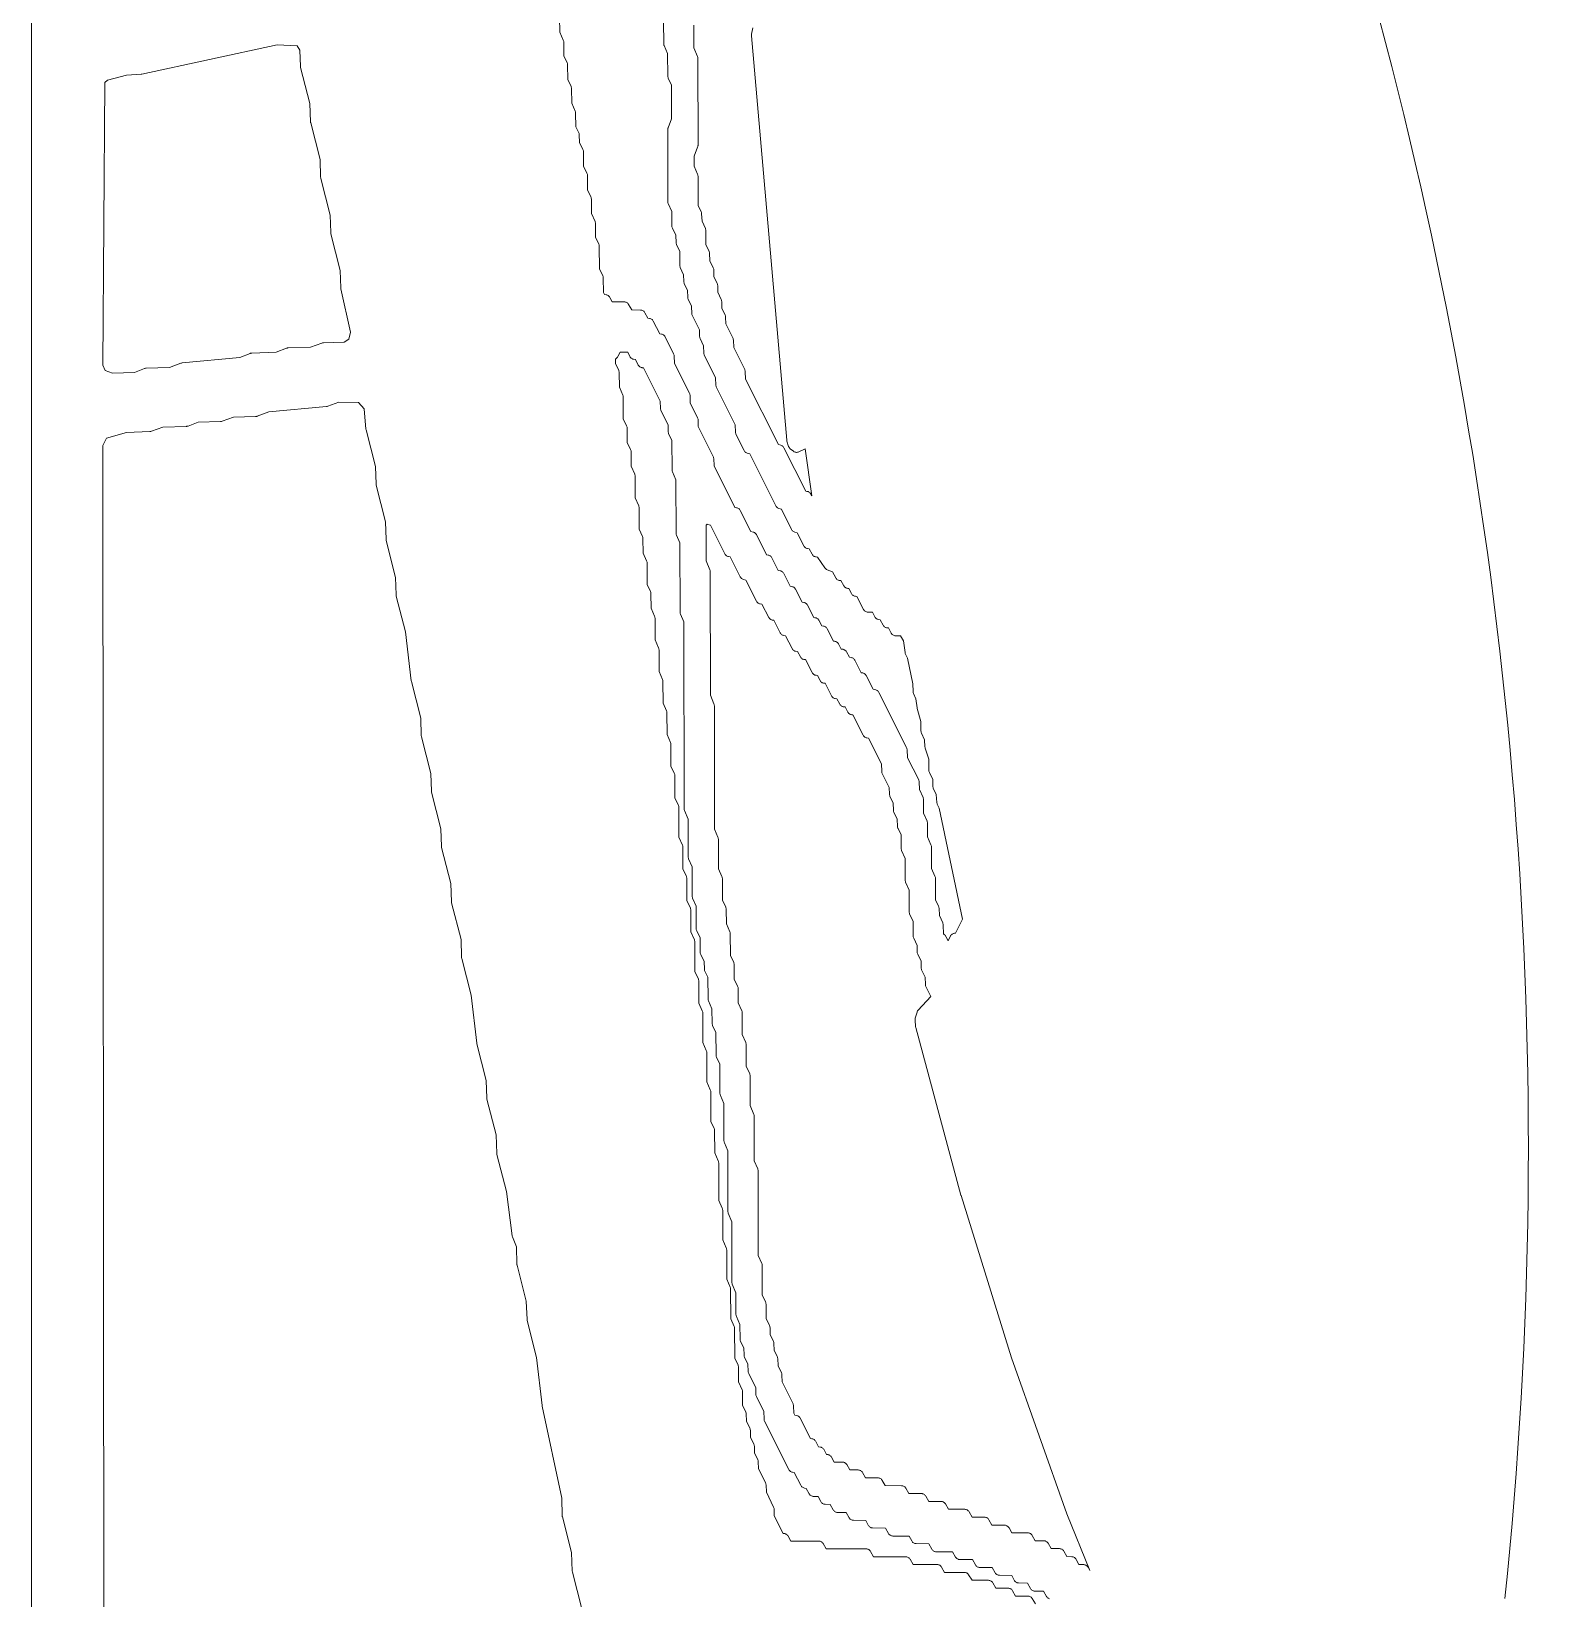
# Model space of a CAD drawing. Header units: inches. Extents: x 36 to 190, y -75 to 56.
# Drawn here: x 146.25 to 153.83, y 30.96 to 38.74 of the extents above; entities that cross this region are included whole.
import ezdxf

# ---------------------------------------------------------------- set-up
doc = ezdxf.new("R2010")
doc.units = ezdxf.units.IN
doc.layers.add('01_ORIGINAL_CAD', color=7, linetype='Continuous', lineweight=20)
doc.layers.add('03_ADDED_AREAS_SAME_COMPOSITION', color=7, linetype='Continuous', lineweight=15)

# ---------------------------------------------------------------- blocks, each defined once
blk = doc.blocks.new('03_STARFISH')
at = {"layer": '01_ORIGINAL_CAD'}
blk.add_line((36.2477, 17.9065), (36.2477, 55.9005), dxfattribs=at)
blk.add_lwpolyline([(44.2832, 37.0838, 0.090917), (40.9305, 45.9685, -0.652582), (40.9305, 49.0108, -0.158741), (45.0035, 48.4251, -0.098355), (47.824, 46.2028), (47.7547, 46.078)], format="xyb", dxfattribs=at)
blk.add_arc((22.064, 33.1953), 21.6191, 354.05829, 36.03187, dxfattribs=at)
at = {"layer": '03_ADDED_AREAS_SAME_COMPOSITION'}
for points in [[(39.3883, 38.7903), (39.3886, 38.6826), (39.3889, 38.6792), (39.3896, 38.6758), (39.3908, 38.6726), (39.4081, 38.6334), (39.409, 38.5216), (39.4093, 38.518), (39.4101, 38.5145), (39.4114, 38.5111), (39.4278, 38.4763), (39.428, 38.3087), (39.4103, 38.2649), (39.4092, 38.2619), (39.4086, 38.2587), (39.4084, 38.2555), (39.409, 37.8983), (39.4092, 37.8948), (39.4099, 37.8915), (39.4111, 37.8882), (39.4285, 37.8489), (39.4293, 37.7763), (39.4296, 37.7727), (39.4304, 37.7693), (39.4317, 37.7659), (39.4484, 37.7306), (39.45, 37.6933), (39.4504, 37.6899), (39.4513, 37.6866), (39.4526, 37.6834), (39.4679, 37.6524), (39.4687, 37.5803), (39.469, 37.5767), (39.4698, 37.5732), (39.4711, 37.5699), (39.4876, 37.5348), (39.4884, 37.5016), (39.4887, 37.4981), (39.4895, 37.4947), (39.4908, 37.4915), (39.5073, 37.4564), (39.5081, 37.4232), (39.5084, 37.4197), (39.5092, 37.4163), (39.5104, 37.4131), (39.5271, 37.3777), (39.5288, 37.3404), (39.5291, 37.337), (39.53, 37.3336), (39.5313, 37.3304), (39.5663, 37.2601), (39.567, 37.2271), (39.5673, 37.2237), (39.5681, 37.2203), (39.5694, 37.217), (39.5861, 37.1817), (39.5877, 37.1444), (39.5881, 37.141), (39.589, 37.1376), (39.5903, 37.1344), (39.6452, 37.0243), (39.6481, 36.9837), (39.6485, 36.9804), (39.6494, 36.9772), (39.6507, 36.9742), (39.7432, 36.7894), (39.7449, 36.7524), (39.7453, 36.749), (39.7461, 36.7456), (39.7475, 36.7424), (39.7881, 36.6607), (39.7899, 36.6577), (39.792, 36.655), (39.7945, 36.6526), (39.7973, 36.6506), (39.8004, 36.649), (39.8037, 36.6478), (39.8159, 36.6443), (39.9452, 36.3863), (39.9469, 36.3834), (39.9491, 36.3807), (39.9516, 36.3783), (39.9544, 36.3763), (39.9575, 36.3747), (39.9607, 36.3735), (39.973, 36.37), (40.0237, 36.2688), (40.0254, 36.2658), (40.0276, 36.2631), (40.0301, 36.2607), (40.0329, 36.2587), (40.036, 36.2571), (40.0392, 36.2559), (40.0515, 36.2525), (40.0843, 36.1876), (40.0859, 36.1848), (40.088, 36.1822), (40.0904, 36.1798), (40.093, 36.1779), (40.0959, 36.1763), (40.099, 36.175), (40.1023, 36.1743), (40.1114, 36.1727), (40.1257, 36.1459), (40.1273, 36.1433), (40.1292, 36.1408), (40.1315, 36.1387), (40.1339, 36.1368), (40.1366, 36.1353), (40.1395, 36.1341), (40.1425, 36.1332), (40.1456, 36.1328), (40.153, 36.1321), (40.1896, 36.0782), (40.1919, 36.0753), (40.1945, 36.0729), (40.1975, 36.0708), (40.2007, 36.0691), (40.2276, 36.058), (40.2434, 36.0284), (40.245, 36.0258), (40.2469, 36.0234), (40.2492, 36.0212), (40.2516, 36.0193), (40.2543, 36.0178), (40.2572, 36.0166), (40.2602, 36.0157), (40.2633, 36.0153), (40.269, 36.0148), (40.2826, 35.9893), (40.2842, 35.9866), (40.2862, 35.9842), (40.2884, 35.982), (40.2909, 35.9802), (40.2936, 35.9786), (40.2964, 35.9774), (40.2994, 35.9766), (40.3025, 35.9761), (40.3082, 35.9756), (40.3218, 35.9501), (40.3234, 35.9475), (40.3254, 35.945), (40.3276, 35.9429), (40.3301, 35.941), (40.3328, 35.9394), (40.3357, 35.9382), (40.3387, 35.9374), (40.3417, 35.937), (40.3472, 35.9365), (40.3805, 35.872), (40.3822, 35.8692), (40.3843, 35.8666), (40.3866, 35.8644), (40.3893, 35.8624), (40.3922, 35.8608), (40.3952, 35.8597), (40.3984, 35.8589), (40.4017, 35.8585), (40.4259, 35.8575), (40.4374, 35.8351), (40.4391, 35.8322), (40.4411, 35.8296), (40.4435, 35.8273), (40.4461, 35.8254), (40.449, 35.8238), (40.4521, 35.8226), (40.4553, 35.8218), (40.4645, 35.8202), (40.4787, 35.7934), (40.4804, 35.7908), (40.4823, 35.7884), (40.4845, 35.7862), (40.487, 35.7843), (40.4897, 35.7828), (40.4926, 35.7816), (40.4956, 35.7808), (40.4987, 35.7803), (40.5044, 35.7798), (40.518, 35.7543), (40.5197, 35.7515), (40.5217, 35.749), (40.5241, 35.7468), (40.5267, 35.7449), (40.5296, 35.7433), (40.5326, 35.7422), (40.5358, 35.7414), (40.539, 35.7411), (40.5649, 35.74), (40.5802, 35.7164), (40.5877, 35.6572), (40.5885, 35.6536), (40.5898, 35.6501), (40.599, 35.6295), (40.6261, 35.5015), (40.6269, 35.4638), (40.6272, 35.4604), (40.628, 35.457), (40.6292, 35.4538), (40.6416, 35.4271), (40.6468, 35.383), (40.6475, 35.3792), (40.6655, 35.3146), (40.6663, 35.2678), (40.6666, 35.2643), (40.6674, 35.2609), (40.6687, 35.2576), (40.6842, 35.2245), (40.686, 35.1886), (40.6864, 35.1853), (40.6872, 35.1821), (40.7049, 35.1281), (40.7057, 35.0719), (40.706, 35.0683), (40.7068, 35.0649), (40.7081, 35.0616), (40.7246, 35.0265), (40.7254, 34.9932), (40.7257, 34.9898), (40.7265, 34.9865), (40.7277, 34.9832), (40.7418, 34.9531), (40.7451, 34.9133), (40.7455, 34.9105), (40.7462, 34.9078), (40.7473, 34.9051), (40.7568, 34.884), (40.8733, 34.3332), (40.8386, 34.2635), (40.8332, 34.263), (40.8302, 34.2625), (40.8272, 34.2617), (40.8243, 34.2605), (40.8216, 34.2589), (40.8192, 34.257), (40.8169, 34.2549), (40.815, 34.2524), (40.8134, 34.2498), (40.8007, 34.2259), (40.7898, 34.2473), (40.7883, 34.2499), (40.7864, 34.2523), (40.7843, 34.2545), (40.7819, 34.2564), (40.7793, 34.258), (40.7776, 34.2588), (40.7769, 34.3049), (40.7766, 34.3084), (40.7758, 34.3119), (40.7745, 34.3152), (40.7579, 34.3505), (40.7562, 34.3878), (40.7558, 34.3912), (40.755, 34.3946), (40.7537, 34.3978), (40.7384, 34.4287), (40.7381, 34.5358), (40.7379, 34.5392), (40.7372, 34.5426), (40.736, 34.5458), (40.7187, 34.585), (40.7184, 34.6926), (40.7181, 34.6961), (40.7174, 34.6994), (40.7162, 34.7027), (40.6989, 34.7418), (40.6987, 34.8103), (40.6984, 34.8137), (40.6977, 34.8171), (40.6965, 34.8203), (40.6792, 34.8595), (40.679, 34.9279), (40.6787, 34.9314), (40.678, 34.9347), (40.6768, 34.9379), (40.6593, 34.9776), (40.6576, 35.0152), (40.6572, 35.0187), (40.6564, 35.022), (40.655, 35.0252), (40.6002, 35.1353), (40.5973, 35.176), (40.5968, 35.1792), (40.596, 35.1824), (40.5947, 35.1854), (40.4573, 35.4597), (40.4555, 35.4627), (40.4533, 35.4654), (40.4508, 35.4678), (40.448, 35.4698), (40.445, 35.4714), (40.4417, 35.4726), (40.4293, 35.4761), (40.3946, 35.5432), (40.393, 35.5459), (40.3911, 35.5484), (40.3888, 35.5506), (40.3863, 35.5525), (40.3836, 35.5541), (40.3807, 35.5553), (40.3777, 35.5561), (40.3746, 35.5566), (40.3692, 35.5571), (40.3378, 35.6193), (40.3361, 35.6221), (40.3341, 35.6247), (40.3317, 35.6271), (40.329, 35.629), (40.3261, 35.6306), (40.323, 35.6318), (40.3198, 35.6326), (40.3107, 35.6342), (40.2964, 35.661), (40.2948, 35.6636), (40.2928, 35.6661), (40.2906, 35.6682), (40.2881, 35.6701), (40.2854, 35.6716), (40.2826, 35.6728), (40.2796, 35.6737), (40.2765, 35.6741), (40.2708, 35.6746), (40.2572, 35.7001), (40.2555, 35.7028), (40.2536, 35.7052), (40.2514, 35.7074), (40.2489, 35.7092), (40.2462, 35.7108), (40.2433, 35.712), (40.2403, 35.7128), (40.2373, 35.7133), (40.2319, 35.7138), (40.2005, 35.776), (40.1988, 35.7788), (40.1967, 35.7814), (40.1944, 35.7837), (40.1917, 35.7857), (40.1888, 35.7873), (40.1857, 35.7885), (40.1825, 35.7893), (40.1733, 35.7909), (40.1591, 35.8177), (40.1574, 35.8203), (40.1555, 35.8227), (40.1533, 35.8249), (40.1508, 35.8268), (40.1481, 35.8283), (40.1452, 35.8295), (40.1422, 35.8304), (40.1392, 35.8308), (40.1338, 35.8313), (40.1024, 35.8935), (40.1007, 35.8963), (40.0986, 35.8989), (40.0963, 35.9013), (40.0936, 35.9032), (40.0907, 35.9048), (40.0876, 35.906), (40.0844, 35.9068), (40.0756, 35.9084), (40.0435, 35.9718), (40.0418, 35.9747), (40.0398, 35.9773), (40.0374, 35.9796), (40.0347, 35.9816), (40.0318, 35.9832), (40.0287, 35.9844), (40.0255, 35.9852), (40.0167, 35.9867), (39.9847, 36.0502), (39.983, 36.053), (39.9809, 36.0557), (39.9785, 36.058), (39.9759, 36.0599), (39.973, 36.0616), (39.9699, 36.0628), (39.9667, 36.0635), (39.9578, 36.0651), (39.9258, 36.1285), (39.9241, 36.1314), (39.9221, 36.134), (39.9197, 36.1363), (39.917, 36.1383), (39.9141, 36.1399), (39.911, 36.1411), (39.9078, 36.1419), (39.899, 36.1434), (39.849, 36.2433), (39.8473, 36.2462), (39.8451, 36.249), (39.8426, 36.2513), (39.8398, 36.2534), (39.8367, 36.255), (39.8335, 36.2561), (39.8212, 36.2596), (39.7688, 36.3636), (39.7671, 36.3665), (39.7651, 36.3691), (39.7627, 36.3714), (39.76, 36.3734), (39.7571, 36.375), (39.754, 36.3762), (39.7508, 36.377), (39.742, 36.3785), (39.6387, 36.5848), (39.6371, 36.6218), (39.6367, 36.6252), (39.6358, 36.6286), (39.6345, 36.6318), (39.5603, 36.7805), (39.5595, 36.8134), (39.5592, 36.817), (39.5583, 36.8205), (39.557, 36.8238), (39.5208, 36.8982), (39.5192, 36.9354), (39.5188, 36.9388), (39.5179, 36.9422), (39.5166, 36.9454), (39.4422, 37.0943), (39.4406, 37.1314), (39.4402, 37.1348), (39.4393, 37.1382), (39.438, 37.1414), (39.3957, 37.2259), (39.394, 37.2288), (39.3919, 37.2314), (39.3895, 37.2337), (39.3869, 37.2357), (39.384, 37.2373), (39.3809, 37.2385), (39.3776, 37.2393), (39.3688, 37.2409), (39.3368, 37.3043), (39.3351, 37.3072), (39.333, 37.3098), (39.3306, 37.3121), (39.328, 37.3141), (39.3251, 37.3157), (39.322, 37.3169), (39.3188, 37.3177), (39.3096, 37.3193), (39.2954, 37.346), (39.2936, 37.3488), (39.2915, 37.3514), (39.2891, 37.3536), (39.2865, 37.3555), (39.2835, 37.3571), (39.2805, 37.3582), (39.2773, 37.3589), (39.274, 37.3592), (39.2296, 37.3605), (39.2145, 37.387), (39.2127, 37.3897), (39.2106, 37.3922), (39.2081, 37.3944), (39.2054, 37.3962), (39.2025, 37.3977), (39.1994, 37.3987), (39.1962, 37.3994), (39.1929, 37.3996), (39.1322, 37.3999), (39.1211, 37.4217), (39.1194, 37.4246), (39.1173, 37.4272), (39.1149, 37.4295), (39.1123, 37.4314), (39.1094, 37.433), (39.1063, 37.4342), (39.1031, 37.435), (39.0943, 37.4365), (39.0894, 37.4465), (39.0885, 37.5185), (39.0882, 37.522), (39.0874, 37.5255), (39.0861, 37.5288), (39.0697, 37.5637), (39.0688, 37.6752), (39.0685, 37.6788), (39.0677, 37.6823), (39.0664, 37.6857), (39.05, 37.7205), (39.0497, 37.7887), (39.0494, 37.7921), (39.0487, 37.7955), (39.0476, 37.7987), (39.0302, 37.8379), (39.0294, 37.9106), (39.0291, 37.9141), (39.0283, 37.9176), (39.027, 37.921), (39.0105, 37.9559), (39.0096, 38.0282), (39.0094, 38.0318), (39.0086, 38.0353), (39.0073, 38.0386), (38.9908, 38.0735), (38.9899, 38.1459), (38.9896, 38.1494), (38.9888, 38.1529), (38.9876, 38.1562), (38.9709, 38.1916), (38.9692, 38.2289), (38.9688, 38.2323), (38.968, 38.2356), (38.9667, 38.2388), (38.9514, 38.2697), (38.9512, 38.3376), (38.9509, 38.3411), (38.9502, 38.3444), (38.949, 38.3476), (38.9317, 38.3869), (38.9308, 38.4595), (38.9306, 38.4631), (38.9297, 38.4666), (38.9285, 38.4699), (38.912, 38.5049), (38.9111, 38.5772), (38.9108, 38.5807), (38.91, 38.5842), (38.9088, 38.5875), (38.8923, 38.6224), (38.8921, 38.6905), (38.8918, 38.694), (38.8911, 38.6973), (38.8899, 38.7005), (38.8726, 38.7398), (38.8717, 38.8124)], [(39.8312, 38.7606), (39.8252, 38.7289), (39.8248, 38.7255), (39.8248, 38.722), (39.9997, 36.7123), (40.0001, 36.7096), (40.0007, 36.7069), (40.0087, 36.6819), (40.0097, 36.6791), (40.0111, 36.6765), (40.0129, 36.674), (40.0149, 36.6718), (40.0171, 36.6698), (40.0332, 36.6572), (40.0357, 36.6555), (40.0385, 36.654), (40.0414, 36.653), (40.0444, 36.6522), (40.0475, 36.6519), (40.0506, 36.652), (40.0536, 36.6524), (40.0566, 36.6532), (40.0595, 36.6544), (40.0909, 36.6697), (40.1239, 36.4362), (40.1194, 36.4449), (40.1178, 36.4476), (40.1159, 36.45), (40.1136, 36.4522), (40.1111, 36.4542), (40.1084, 36.4557), (40.1055, 36.457), (40.1025, 36.4578), (40.0994, 36.4583), (40.0941, 36.4588), (39.9858, 36.6749), (39.984, 36.6779), (39.9819, 36.6806), (39.9794, 36.683), (39.9765, 36.685), (39.9735, 36.6866), (39.9702, 36.6878), (39.958, 36.6912), (39.7951, 37.0165), (39.7934, 37.0534), (39.793, 37.0569), (39.7921, 37.0603), (39.7908, 37.0635), (39.7361, 37.1732), (39.7345, 37.2102), (39.7341, 37.2137), (39.7332, 37.217), (39.7319, 37.2203), (39.6969, 37.2906), (39.6962, 37.3235), (39.6959, 37.327), (39.6951, 37.3304), (39.6938, 37.3336), (39.6773, 37.3687), (39.6765, 37.4019), (39.6762, 37.4054), (39.6754, 37.4088), (39.6741, 37.412), (39.6576, 37.4471), (39.6569, 37.4804), (39.6565, 37.4838), (39.6557, 37.4872), (39.6545, 37.4905), (39.6379, 37.5255), (39.6372, 37.5588), (39.6369, 37.5622), (39.6361, 37.5656), (39.6348, 37.5689), (39.6181, 37.6042), (39.6165, 37.6415), (39.6161, 37.6449), (39.6152, 37.6482), (39.6139, 37.6514), (39.5986, 37.6825), (39.5978, 37.7545), (39.5975, 37.7581), (39.5967, 37.7616), (39.5954, 37.7649), (39.5788, 37.8002), (39.5771, 37.8375), (39.5767, 37.841), (39.5759, 37.8443), (39.5746, 37.8475), (39.5593, 37.8784), (39.559, 38.0247), (39.5587, 38.0282), (39.558, 38.0315), (39.5568, 38.0348), (39.5395, 38.0739), (39.5395, 38.1242), (39.5572, 38.1679), (39.5582, 38.171), (39.5588, 38.1741), (39.559, 38.1773), (39.5586, 38.6088), (39.5584, 38.612), (39.5578, 38.6151), (39.5568, 38.6182), (39.5389, 38.6619), (39.538, 38.7741)], [(41.2345, 30.9314), (41.2195, 30.9577), (41.2177, 30.9604), (41.2156, 30.9629), (41.2131, 30.965), (41.2104, 30.9669), (41.2075, 30.9683), (41.2044, 30.9694), (41.2012, 30.9701), (41.1979, 30.9703), (41.1364, 30.9705), (41.1215, 30.9967), (41.1197, 30.9995), (41.1176, 31.002), (41.1151, 31.0041), (41.1124, 31.006), (41.1095, 31.0074), (41.1064, 31.0085), (41.1032, 31.0091), (41.0999, 31.0094), (41.0384, 31.0096), (41.0235, 31.0358), (41.0217, 31.0386), (41.0195, 31.041), (41.0171, 31.0432), (41.0144, 31.045), (41.0114, 31.0465), (41.0083, 31.0476), (41.0051, 31.0482), (41.0018, 31.0484), (40.9202, 31.0487), (40.9032, 31.0761), (40.9014, 31.0787), (40.8992, 31.081), (40.8968, 31.083), (40.8941, 31.0848), (40.8913, 31.0861), (40.8882, 31.0871), (40.8851, 31.0877), (40.8819, 31.0879), (40.7835, 31.0878), (40.7687, 31.1139), (40.7669, 31.1166), (40.7647, 31.1191), (40.7622, 31.1213), (40.7595, 31.1231), (40.7566, 31.1246), (40.7535, 31.1256), (40.7503, 31.1263), (40.747, 31.1265), (40.6268, 31.1267), (40.6119, 31.1529), (40.61, 31.1556), (40.6079, 31.1581), (40.6054, 31.1603), (40.6027, 31.1621), (40.5998, 31.1636), (40.5967, 31.1646), (40.5934, 31.1653), (40.5902, 31.1655), (40.4307, 31.1657), (40.4159, 31.1918), (40.414, 31.1945), (40.4119, 31.197), (40.4094, 31.1992), (40.4067, 31.201), (40.4038, 31.2025), (40.4006, 31.2036), (40.3974, 31.2042), (40.3941, 31.2044), (40.1955, 31.2045), (40.1807, 31.2307), (40.1788, 31.2334), (40.1767, 31.2359), (40.1742, 31.2381), (40.1715, 31.2399), (40.1686, 31.2414), (40.1655, 31.2424), (40.1622, 31.2431), (40.159, 31.2433), (40.0196, 31.2435), (40.0067, 31.2678), (40.005, 31.2704), (40.0031, 31.2728), (40.0009, 31.275), (39.9984, 31.2769), (39.9957, 31.2784), (39.9928, 31.2796), (39.9898, 31.2804), (39.9868, 31.2809), (39.9815, 31.2814), (39.9378, 31.3685), (39.9371, 31.4015), (39.9367, 31.405), (39.9359, 31.4085), (39.9345, 31.4118), (39.8984, 31.4862), (39.8967, 31.5234), (39.8963, 31.5268), (39.8955, 31.5302), (39.8941, 31.5334), (39.8592, 31.6037), (39.8584, 31.6367), (39.8581, 31.6401), (39.8573, 31.6435), (39.8561, 31.6468), (39.8395, 31.6818), (39.8388, 31.7151), (39.8384, 31.7186), (39.8376, 31.7219), (39.8364, 31.7252), (39.8198, 31.7603), (39.8191, 31.7935), (39.8188, 31.797), (39.818, 31.8004), (39.8167, 31.8036), (39.8001, 31.8389), (39.7984, 31.8762), (39.798, 31.8796), (39.7972, 31.883), (39.7958, 31.8862), (39.7806, 31.9171), (39.7803, 31.985), (39.7801, 31.9884), (39.7794, 31.9918), (39.7782, 31.995), (39.7609, 32.0343), (39.76, 32.1069), (39.7597, 32.1105), (39.7589, 32.114), (39.7576, 32.1173), (39.7412, 32.1521), (39.7409, 32.2987), (39.7406, 32.3021), (39.7399, 32.3055), (39.7387, 32.3087), (39.7214, 32.3479), (39.7211, 32.4948), (39.7208, 32.4982), (39.7201, 32.5016), (39.7189, 32.5048), (39.7016, 32.544), (39.7013, 32.6908), (39.701, 32.6943), (39.7003, 32.6976), (39.6991, 32.7009), (39.6818, 32.74), (39.6815, 32.8869), (39.6813, 32.8903), (39.6805, 32.8937), (39.6794, 32.897), (39.6621, 32.9361), (39.6617, 33.1222), (39.6614, 33.1256), (39.6607, 33.129), (39.6595, 33.1323), (39.6422, 33.1715), (39.6413, 33.2833), (39.641, 33.2869), (39.6402, 33.2904), (39.6389, 33.2937), (39.6225, 33.3286), (39.6221, 33.4751), (39.6219, 33.4786), (39.6212, 33.4819), (39.62, 33.4852), (39.6027, 33.5243), (39.6024, 33.6712), (39.6021, 33.6747), (39.6014, 33.678), (39.6002, 33.6813), (39.5829, 33.7204), (39.5826, 33.8673), (39.5823, 33.8707), (39.5816, 33.8741), (39.5804, 33.8773), (39.5631, 33.9165), (39.5628, 34.0242), (39.5626, 34.0276), (39.5619, 34.031), (39.5607, 34.0342), (39.5434, 34.0734), (39.543, 34.2202), (39.5428, 34.2237), (39.5421, 34.227), (39.5409, 34.2303), (39.5236, 34.2694), (39.5233, 34.3771), (39.523, 34.3805), (39.5223, 34.3839), (39.5212, 34.3871), (39.5038, 34.4264), (39.5029, 34.5382), (39.5026, 34.5418), (39.5018, 34.5453), (39.5005, 34.5486), (39.4841, 34.5835), (39.4838, 34.6908), (39.4836, 34.6942), (39.4828, 34.6976), (39.4817, 34.7008), (39.4644, 34.74), (39.464, 34.8869), (39.4638, 34.8903), (39.4631, 34.8937), (39.4619, 34.8969), (39.4445, 34.9361), (39.4436, 35.048), (39.4434, 35.0515), (39.4425, 35.0551), (39.4413, 35.0584), (39.4248, 35.0933), (39.4245, 35.2006), (39.4243, 35.204), (39.4236, 35.2074), (39.4224, 35.2106), (39.4051, 35.2498), (39.4048, 35.3575), (39.4045, 35.3609), (39.4038, 35.3643), (39.4026, 35.3675), (39.3853, 35.4066), (39.385, 35.5143), (39.3848, 35.5177), (39.3841, 35.5211), (39.3829, 35.5243), (39.3656, 35.5635), (39.3653, 35.6712), (39.365, 35.6746), (39.3643, 35.678), (39.3631, 35.6812), (39.3458, 35.7204), (39.3455, 35.828), (39.3453, 35.8315), (39.3446, 35.8348), (39.3434, 35.8381), (39.326, 35.8773), (39.3252, 35.95), (39.3249, 35.9535), (39.3241, 35.957), (39.3228, 35.9603), (39.3064, 35.9952), (39.3061, 36.1025), (39.3058, 36.1059), (39.3051, 36.1093), (39.3039, 36.1126), (39.2866, 36.1518), (39.2857, 36.2244), (39.2854, 36.228), (39.2846, 36.2315), (39.2833, 36.2348), (39.2669, 36.2697), (39.2666, 36.377), (39.2664, 36.3804), (39.2657, 36.3838), (39.2645, 36.387), (39.2472, 36.4262), (39.2469, 36.5339), (39.2466, 36.5373), (39.2459, 36.5407), (39.2447, 36.5439), (39.2274, 36.5832), (39.2265, 36.6558), (39.2262, 36.6594), (39.2254, 36.6628), (39.2241, 36.6662), (39.2077, 36.7011), (39.2068, 36.7734), (39.2065, 36.777), (39.2057, 36.7805), (39.2044, 36.7838), (39.188, 36.8186), (39.1877, 36.926), (39.1875, 36.9294), (39.1867, 36.9328), (39.1856, 36.936), (39.1682, 36.9753), (39.1674, 37.0479), (39.1671, 37.0515), (39.1663, 37.055), (39.165, 37.0583), (39.1486, 37.0931), (39.1485, 37.116), (39.151, 37.1173), (39.1539, 37.1193), (39.1565, 37.1217), (39.1587, 37.1244), (39.1605, 37.1275), (39.1716, 37.1493), (39.21, 37.1493), (39.2211, 37.1276), (39.2228, 37.1247), (39.2249, 37.1221), (39.2273, 37.1198), (39.2299, 37.1179), (39.2328, 37.1163), (39.2359, 37.1151), (39.2391, 37.1143), (39.2483, 37.1127), (39.2625, 37.0859), (39.2641, 37.0833), (39.2661, 37.0809), (39.2683, 37.0787), (39.2708, 37.0768), (39.2735, 37.0753), (39.2764, 37.0741), (39.2793, 37.0733), (39.2824, 37.0728), (39.2877, 37.0723), (39.3708, 36.9065), (39.3724, 36.8695), (39.3728, 36.8661), (39.3737, 36.8627), (39.375, 36.8595), (39.41, 36.7892), (39.4107, 36.7563), (39.411, 36.7528), (39.4118, 36.7494), (39.4131, 36.7462), (39.4295, 36.7113), (39.4299, 36.5648), (39.4301, 36.5613), (39.4308, 36.558), (39.432, 36.5547), (39.4493, 36.5156), (39.4498, 36.251), (39.45, 36.2476), (39.4507, 36.2442), (39.4519, 36.241), (39.4692, 36.2018), (39.4697, 35.8589), (39.47, 35.8554), (39.4707, 35.852), (39.4719, 35.8488), (39.4892, 35.8097), (39.4901, 34.8826), (39.4903, 34.8794), (39.4909, 34.8762), (39.4919, 34.8732), (39.5097, 34.8295), (39.5101, 34.643), (39.5103, 34.6396), (39.5111, 34.6362), (39.5122, 34.633), (39.5295, 34.5938), (39.5299, 34.447), (39.5301, 34.4435), (39.5308, 34.4401), (39.532, 34.4369), (39.5494, 34.3977), (39.5503, 34.2859), (39.5505, 34.2823), (39.5513, 34.2788), (39.5526, 34.2754), (39.5691, 34.2405), (39.57, 34.1682), (39.5703, 34.1646), (39.5711, 34.1611), (39.5724, 34.1578), (39.589, 34.1225), (39.5907, 34.0852), (39.5911, 34.0817), (39.5919, 34.0784), (39.5932, 34.0752), (39.6085, 34.0443), (39.6088, 33.9372), (39.609, 33.9338), (39.6097, 33.9304), (39.6109, 33.9271), (39.6282, 33.8879), (39.6291, 33.8152), (39.6294, 33.8117), (39.6302, 33.8082), (39.6315, 33.8049), (39.6479, 33.77), (39.6488, 33.6585), (39.6491, 33.6549), (39.6499, 33.6514), (39.6512, 33.648), (39.6677, 33.6132), (39.668, 33.4666), (39.6682, 33.4632), (39.669, 33.4598), (39.6701, 33.4566), (39.6874, 33.4174), (39.6878, 33.2313), (39.6881, 33.2279), (39.6888, 33.2245), (39.69, 33.2213), (39.7073, 33.1821), (39.7075, 32.8826), (39.7078, 32.8794), (39.7084, 32.8763), (39.7094, 32.8732), (39.7272, 32.8296), (39.7275, 32.5297), (39.7277, 32.5265), (39.7283, 32.5233), (39.7293, 32.5203), (39.7471, 32.4766), (39.7474, 32.3685), (39.7477, 32.3651), (39.7484, 32.3617), (39.7496, 32.3585), (39.7669, 32.3192), (39.7678, 32.2466), (39.7681, 32.243), (39.7689, 32.2396), (39.7702, 32.2362), (39.7867, 32.2012), (39.7875, 32.1679), (39.7878, 32.1644), (39.7886, 32.1611), (39.7898, 32.1578), (39.8065, 32.1225), (39.8082, 32.0852), (39.8086, 32.0817), (39.8094, 32.0784), (39.8107, 32.0752), (39.8457, 32.0049), (39.8464, 31.9719), (39.8468, 31.9683), (39.8476, 31.9649), (39.8489, 31.9615), (39.8851, 31.8871), (39.8868, 31.85), (39.8872, 31.8465), (39.888, 31.8431), (39.8894, 31.8399), (40.0102, 31.5987), (40.0119, 31.5958), (40.014, 31.5932), (40.0164, 31.5909), (40.019, 31.5889), (40.0219, 31.5873), (40.025, 31.586), (40.0283, 31.5853), (40.0371, 31.5837), (40.0691, 31.5203), (40.0708, 31.5174), (40.0729, 31.5148), (40.0753, 31.5125), (40.0779, 31.5105), (40.0808, 31.5089), (40.0839, 31.5077), (40.0871, 31.5069), (40.0963, 31.5053), (40.1106, 31.4786), (40.1123, 31.4758), (40.1143, 31.4733), (40.1167, 31.4711), (40.1193, 31.4691), (40.1222, 31.4676), (40.1252, 31.4664), (40.1283, 31.4657), (40.1316, 31.4653), (40.1561, 31.4643), (40.1694, 31.4394), (40.1711, 31.4367), (40.1731, 31.4341), (40.1755, 31.4319), (40.1781, 31.43), (40.181, 31.4285), (40.184, 31.4273), (40.1872, 31.4265), (40.1904, 31.4262), (40.2154, 31.4251), (40.2306, 31.3984), (40.2324, 31.3957), (40.2346, 31.3932), (40.237, 31.391), (40.2397, 31.3892), (40.2427, 31.3877), (40.2457, 31.3867), (40.2489, 31.386), (40.2522, 31.3858), (40.2941, 31.3855), (40.3091, 31.3593), (40.3109, 31.3566), (40.313, 31.3541), (40.3155, 31.3519), (40.3182, 31.3501), (40.3211, 31.3486), (40.3242, 31.3476), (40.3274, 31.3469), (40.3307, 31.3467), (40.3917, 31.3464), (40.4047, 31.3221), (40.4064, 31.3193), (40.4085, 31.3167), (40.4109, 31.3145), (40.4136, 31.3126), (40.4166, 31.311), (40.4197, 31.3099), (40.4229, 31.3092), (40.4262, 31.3089), (40.49, 31.3076), (40.5051, 31.2812), (40.5069, 31.2784), (40.5091, 31.2759), (40.5115, 31.2738), (40.5142, 31.2719), (40.5172, 31.2705), (40.5203, 31.2694), (40.5235, 31.2688), (40.5267, 31.2685), (40.6073, 31.2683), (40.6203, 31.244), (40.622, 31.2412), (40.6241, 31.2386), (40.6266, 31.2364), (40.6293, 31.2344), (40.6322, 31.2329), (40.6353, 31.2318), (40.6385, 31.231), (40.6418, 31.2307), (40.7057, 31.2295), (40.7207, 31.203), (40.7225, 31.2003), (40.7247, 31.1978), (40.7271, 31.1956), (40.7299, 31.1938), (40.7328, 31.1923), (40.7359, 31.1913), (40.7391, 31.1906), (40.7424, 31.1904), (40.8234, 31.1902), (40.8384, 31.164), (40.8402, 31.1612), (40.8423, 31.1588), (40.8448, 31.1566), (40.8475, 31.1548), (40.8504, 31.1533), (40.8535, 31.1522), (40.8567, 31.1516), (40.86, 31.1514), (40.9215, 31.1511), (40.9364, 31.1249), (40.9382, 31.1222), (40.9403, 31.1197), (40.9428, 31.1175), (40.9455, 31.1157), (40.9484, 31.1142), (40.9515, 31.1132), (40.9547, 31.1125), (40.958, 31.1123), (41.0195, 31.112), (41.0344, 31.0858), (41.0362, 31.0831), (41.0383, 31.0806), (41.0408, 31.0785), (41.0435, 31.0766), (41.0464, 31.0752), (41.0495, 31.0741), (41.0527, 31.0734), (41.056, 31.0732), (41.117, 31.073), (41.13, 31.0486), (41.1317, 31.0458), (41.1338, 31.0433), (41.1362, 31.041), (41.1389, 31.0391), (41.1418, 31.0376), (41.1449, 31.0364), (41.1481, 31.0357), (41.1514, 31.0354), (41.1957, 31.0342), (41.2108, 31.0077), (41.2126, 31.0049), (41.2148, 31.0025), (41.2172, 31.0003), (41.2199, 30.9984), (41.2229, 30.997), (41.2259, 30.9959), (41.2292, 30.9953), (41.2324, 30.995), (41.2743, 30.9948), (41.2893, 30.9685), (41.2911, 30.9658), (41.2932, 30.9633), (41.2957, 30.9612), (41.2984, 30.9593), (41.3013, 30.9579), (41.3044, 30.9568)], [(36.6073, 30.722), (36.6028, 36.6869), (36.6215, 36.7221), (36.7204, 36.7515), (36.837, 36.755), (36.8411, 36.7554), (36.845, 36.7566), (36.9011, 36.7775), (37.0178, 36.7811), (37.0207, 36.7814), (37.0234, 36.782), (37.0262, 36.7828), (37.0762, 36.8025), (37.1868, 36.805), (37.1896, 36.8052), (37.1924, 36.8057), (37.195, 36.8066), (37.251, 36.8275), (37.3618, 36.83), (37.3646, 36.8302), (37.3674, 36.8307), (37.37, 36.8316), (37.4269, 36.8528), (37.7136, 36.8801), (37.7169, 36.8806), (37.72, 36.8816), (37.7754, 36.9022), (37.8728, 36.8996), (37.9015, 36.8677), (37.9097, 36.7676), (37.9104, 36.7634), (37.957, 36.5812), (37.9596, 36.4939), (37.9598, 36.4911), (37.9604, 36.4884), (38.007, 36.3062), (38.0096, 36.2189), (38.0098, 36.2161), (38.0104, 36.2134), (38.057, 36.0312), (38.0596, 35.9439), (38.0598, 35.9411), (38.0604, 35.9384), (38.1063, 35.7599), (38.1347, 35.5167), (38.1354, 35.5134), (38.182, 35.3312), (38.1846, 35.2439), (38.1848, 35.2411), (38.1854, 35.2384), (38.232, 35.0562), (38.2346, 34.9689), (38.2348, 34.9661), (38.2354, 34.9634), (38.282, 34.7812), (38.2846, 34.6939), (38.2848, 34.6911), (38.2854, 34.6884), (38.3311, 34.5109), (38.3346, 34.4187), (38.3348, 34.416), (38.3354, 34.4134), (38.382, 34.2312), (38.3846, 34.1439), (38.3848, 34.1411), (38.3854, 34.1384), (38.4323, 33.9551), (38.4597, 33.7168), (38.4604, 33.7134), (38.507, 33.5312), (38.5096, 33.4439), (38.5098, 33.4411), (38.5104, 33.4384), (38.5561, 33.2609), (38.5596, 33.1687), (38.5598, 33.166), (38.5604, 33.1634), (38.6074, 32.98), (38.6359, 32.7606), (38.6365, 32.7577), (38.6374, 32.7548), (38.6571, 32.7046), (38.6596, 32.6189), (38.6598, 32.6161), (38.6604, 32.6134), (38.7061, 32.4359), (38.7096, 32.3437), (38.7098, 32.341), (38.7104, 32.3384), (38.7573, 32.1551), (38.7847, 31.9168), (38.7851, 31.9144), (38.882, 31.4567), (38.8846, 31.3689), (38.8848, 31.3661), (38.8854, 31.3634), (38.9311, 31.1859), (38.9346, 31.0937), (38.9348, 31.091), (38.9354, 31.0884), (38.9818, 30.9072)]]:
    blk.add_lwpolyline(points, dxfattribs=at)
for points in [[(36.65, 37.0462), (36.614, 37.058), (36.6028, 37.0851), (36.6128, 38.4896), (36.6265, 38.5009), (36.7205, 38.5266), (36.7936, 38.5312), (36.7973, 38.5317), (37.4685, 38.6762), (37.5673, 38.6716), (37.5819, 38.6498), (37.5846, 38.5688), (37.5848, 38.5661), (37.5854, 38.5634), (37.6311, 38.3859), (37.6346, 38.2937), (37.6348, 38.291), (37.6354, 38.2884), (37.682, 38.1062), (37.6846, 38.0189), (37.6848, 38.0161), (37.6854, 38.0134), (37.732, 37.8312), (37.7346, 37.7439), (37.7348, 37.7411), (37.7354, 37.7384), (37.782, 37.5562), (37.7846, 37.4689), (37.7852, 37.4643), (37.8322, 37.2497), (37.8252, 37.2149), (37.8016, 37.1991), (37.6985, 37.1963), (37.6958, 37.1961), (37.6931, 37.1956), (37.6905, 37.1948), (37.6345, 37.1739), (37.5237, 37.1713), (37.5208, 37.1711), (37.5179, 37.1705), (37.5152, 37.1696), (37.464, 37.1498), (37.3425, 37.1452), (37.3397, 37.1449), (37.337, 37.1443), (37.3343, 37.1435), (37.2834, 37.1235), (36.9969, 37.0962), (36.9936, 37.0957), (36.9905, 37.0948), (36.9344, 37.0738), (36.8177, 37.0702), (36.8148, 37.0699), (36.8121, 37.0693), (36.8093, 37.0685), (36.7593, 37.0488)], [(39.605, 36.2956), (39.6081, 36.2945), (39.6203, 36.2911), (39.6923, 36.1478), (39.694, 36.145), (39.6961, 36.1424), (39.6985, 36.1401), (39.7011, 36.1381), (39.704, 36.1365), (39.7071, 36.1352), (39.7104, 36.1345), (39.7191, 36.1329), (39.7691, 36.0331), (39.7709, 36.0301), (39.7731, 36.0274), (39.7756, 36.025), (39.7784, 36.023), (39.7814, 36.0214), (39.7847, 36.0202), (39.797, 36.0168), (39.8493, 35.9127), (39.851, 35.9099), (39.8531, 35.9073), (39.8555, 35.905), (39.8581, 35.903), (39.861, 35.9014), (39.8641, 35.9002), (39.8674, 35.8994), (39.8763, 35.8978), (39.9103, 35.8321), (39.9119, 35.8294), (39.9138, 35.8269), (39.9161, 35.8247), (39.9186, 35.8228), (39.9213, 35.8212), (39.9242, 35.82), (39.9272, 35.8191), (39.9303, 35.8187), (39.9357, 35.8182), (39.9671, 35.756), (39.9688, 35.7531), (39.9708, 35.7505), (39.9732, 35.7482), (39.9759, 35.7463), (39.9788, 35.7446), (39.9819, 35.7434), (39.9851, 35.7427), (39.9939, 35.7411), (40.026, 35.6776), (40.0276, 35.6748), (40.0297, 35.6722), (40.0321, 35.6699), (40.0347, 35.6679), (40.0376, 35.6663), (40.0407, 35.6651), (40.044, 35.6643), (40.0531, 35.6627), (40.0674, 35.6359), (40.069, 35.6333), (40.0709, 35.6309), (40.0732, 35.6287), (40.0756, 35.6268), (40.0783, 35.6253), (40.0812, 35.6241), (40.0842, 35.6233), (40.0873, 35.6228), (40.0928, 35.6223), (40.1261, 35.5579), (40.1277, 35.5552), (40.1296, 35.5527), (40.1319, 35.5505), (40.1344, 35.5486), (40.1371, 35.547), (40.14, 35.5458), (40.143, 35.5449), (40.1461, 35.5444), (40.1519, 35.544), (40.1655, 35.5184), (40.1671, 35.5158), (40.169, 35.5134), (40.1713, 35.5112), (40.1737, 35.5093), (40.1764, 35.5078), (40.1793, 35.5066), (40.1823, 35.5057), (40.1854, 35.5053), (40.1907, 35.5048), (40.2221, 35.4426), (40.2238, 35.4398), (40.2259, 35.4371), (40.2283, 35.4348), (40.2309, 35.4329), (40.2338, 35.4313), (40.2369, 35.43), (40.2401, 35.4293), (40.2493, 35.4277), (40.2636, 35.4009), (40.2652, 35.3983), (40.2671, 35.3958), (40.2694, 35.3937), (40.2718, 35.3918), (40.2745, 35.3903), (40.2774, 35.3891), (40.2804, 35.3882), (40.2835, 35.3878), (40.2892, 35.3873), (40.3028, 35.3617), (40.3044, 35.3591), (40.3064, 35.3567), (40.3086, 35.3545), (40.3111, 35.3526), (40.3138, 35.3511), (40.3166, 35.3499), (40.3196, 35.3491), (40.3227, 35.3486), (40.328, 35.3481), (40.3791, 35.2468), (40.3808, 35.2439), (40.3828, 35.2413), (40.3852, 35.239), (40.3879, 35.237), (40.3908, 35.2354), (40.3939, 35.2342), (40.3971, 35.2334), (40.4059, 35.2318), (40.4699, 35.104), (40.4716, 35.067), (40.472, 35.0636), (40.4728, 35.0602), (40.4742, 35.057), (40.5091, 34.9867), (40.5098, 34.9537), (40.5102, 34.9502), (40.511, 34.9468), (40.5122, 34.9436), (40.5288, 34.9085), (40.5295, 34.8753), (40.5298, 34.8718), (40.5306, 34.8684), (40.5319, 34.8652), (40.5486, 34.8299), (40.5502, 34.7926), (40.5506, 34.7891), (40.5515, 34.7858), (40.5528, 34.7826), (40.568, 34.7517), (40.5683, 34.6838), (40.5685, 34.6804), (40.5692, 34.677), (40.5704, 34.6738), (40.5877, 34.6346), (40.588, 34.527), (40.5883, 34.5235), (40.589, 34.5202), (40.5902, 34.5169), (40.6075, 34.4778), (40.6078, 34.3701), (40.608, 34.3667), (40.6087, 34.3633), (40.6099, 34.3601), (40.6273, 34.3208), (40.6281, 34.2482), (40.6284, 34.2446), (40.6292, 34.2411), (40.6305, 34.2378), (40.647, 34.2027), (40.6478, 34.1695), (40.6481, 34.166), (40.6489, 34.1626), (40.6502, 34.1594), (40.6667, 34.1243), (40.6675, 34.0911), (40.6678, 34.0876), (40.6686, 34.0842), (40.6698, 34.081), (40.6865, 34.0456), (40.6882, 34.0083), (40.6885, 34.0049), (40.6894, 34.0015), (40.6907, 33.9983), (40.715, 33.9495), (40.6522, 33.8809), (40.6499, 33.8779), (40.6481, 33.8746), (40.6467, 33.8711), (40.6379, 33.8416), (40.6372, 33.8387), (40.6369, 33.8356), (40.6369, 33.8326), (40.6395, 33.7987), (40.6403, 33.794), (40.8651, 32.9614), (40.8654, 32.9605), (41.1159, 32.1545), (41.1162, 32.1536), (41.3911, 31.3793), (41.3915, 31.3783), (41.5049, 31.0967), (41.4962, 31.1131), (41.4945, 31.1158), (41.4924, 31.1184), (41.49, 31.1206), (41.4874, 31.1225), (41.4846, 31.124), (41.4815, 31.1252), (41.4784, 31.126), (41.4752, 31.1263), (41.4506, 31.1273), (41.4373, 31.1522), (41.4356, 31.155), (41.4336, 31.1575), (41.4312, 31.1597), (41.4286, 31.1616), (41.4257, 31.1632), (41.4227, 31.1643), (41.4196, 31.1651), (41.4163, 31.1654), (41.3913, 31.1665), (41.3761, 31.1932), (41.3743, 31.196), (41.3721, 31.1984), (41.3697, 31.2006), (41.367, 31.2024), (41.3641, 31.2039), (41.361, 31.205), (41.3578, 31.2056), (41.3545, 31.2059), (41.3126, 31.2061), (41.2977, 31.2323), (41.2959, 31.2351), (41.2937, 31.2375), (41.2913, 31.2397), (41.2886, 31.2415), (41.2856, 31.243), (41.2826, 31.2441), (41.2793, 31.2447), (41.2761, 31.245), (41.2342, 31.2452), (41.2192, 31.2714), (41.2174, 31.2742), (41.2153, 31.2767), (41.2128, 31.2788), (41.2101, 31.2807), (41.2072, 31.2821), (41.2041, 31.2832), (41.2009, 31.2838), (41.1976, 31.2841), (41.117, 31.2843), (41.104, 31.3086), (41.1023, 31.3114), (41.1002, 31.314), (41.0978, 31.3162), (41.0951, 31.3182), (41.0921, 31.3197), (41.089, 31.3208), (41.0858, 31.3216), (41.0825, 31.3218), (41.0187, 31.3231), (41.0036, 31.3496), (41.0018, 31.3523), (40.9996, 31.3548), (40.9972, 31.3569), (40.9945, 31.3588), (40.9916, 31.3602), (40.9885, 31.3613), (40.9852, 31.362), (40.982, 31.3622), (40.9205, 31.3624), (40.9056, 31.3886), (40.9038, 31.3914), (40.9016, 31.3939), (40.8992, 31.396), (40.8965, 31.3979), (40.8935, 31.3993), (40.8904, 31.4004), (40.8872, 31.401), (40.8839, 31.4013), (40.8029, 31.4015), (40.788, 31.4277), (40.7862, 31.4304), (40.784, 31.4329), (40.7816, 31.4351), (40.7788, 31.4369), (40.7759, 31.4384), (40.7728, 31.4394), (40.7696, 31.4401), (40.7663, 31.4403), (40.7049, 31.4406), (40.6899, 31.4668), (40.6881, 31.4695), (40.686, 31.472), (40.6835, 31.4741), (40.6808, 31.476), (40.6779, 31.4774), (40.6748, 31.4785), (40.6716, 31.4792), (40.6683, 31.4794), (40.6068, 31.4796), (40.5919, 31.5058), (40.5901, 31.5086), (40.588, 31.511), (40.5855, 31.5132), (40.5828, 31.5151), (40.5799, 31.5165), (40.5768, 31.5176), (40.5735, 31.5182), (40.5703, 31.5185), (40.4892, 31.5187), (40.4743, 31.5449), (40.4725, 31.5476), (40.4704, 31.5501), (40.4679, 31.5523), (40.4652, 31.5541), (40.4623, 31.5556), (40.4592, 31.5566), (40.456, 31.5573), (40.4527, 31.5575), (40.3912, 31.5578), (40.3763, 31.584), (40.3745, 31.5867), (40.3723, 31.5892), (40.3699, 31.5913), (40.3672, 31.5932), (40.3643, 31.5946), (40.3612, 31.5957), (40.358, 31.5964), (40.3547, 31.5966), (40.3128, 31.5968), (40.2979, 31.6231), (40.2961, 31.6258), (40.2939, 31.6283), (40.2915, 31.6304), (40.2888, 31.6323), (40.2858, 31.6337), (40.2828, 31.6348), (40.2795, 31.6355), (40.2763, 31.6357), (40.2348, 31.6359), (40.2219, 31.6603), (40.2202, 31.6629), (40.2183, 31.6654), (40.2161, 31.6675), (40.2136, 31.6694), (40.2109, 31.6709), (40.208, 31.6721), (40.205, 31.673), (40.202, 31.6734), (40.1965, 31.6739), (40.1848, 31.697), (40.1831, 31.6998), (40.181, 31.7024), (40.1787, 31.7047), (40.176, 31.7067), (40.1731, 31.7083), (40.17, 31.7095), (40.1668, 31.7103), (40.1577, 31.7119), (40.1434, 31.7386), (40.1418, 31.7413), (40.1398, 31.7437), (40.1376, 31.7459), (40.1351, 31.7477), (40.1324, 31.7493), (40.1296, 31.7505), (40.1266, 31.7513), (40.1235, 31.7518), (40.1182, 31.7522), (40.0671, 31.8536), (40.0654, 31.8565), (40.0634, 31.8591), (40.061, 31.8614), (40.0583, 31.8634), (40.0554, 31.865), (40.0523, 31.8662), (40.0491, 31.867), (40.0403, 31.8685), (40.0352, 31.8788), (40.0335, 31.9158), (40.0331, 31.9193), (40.0322, 31.9226), (40.0309, 31.9258), (39.9763, 32.0353), (39.9756, 32.0683), (39.9753, 32.0717), (39.9745, 32.0751), (39.9732, 32.0784), (39.9566, 32.1137), (39.9549, 32.151), (39.9545, 32.1544), (39.9537, 32.1578), (39.9524, 32.1609), (39.937, 32.1921), (39.9363, 32.2251), (39.9359, 32.2286), (39.9351, 32.232), (39.9339, 32.2352), (39.9173, 32.2703), (39.9166, 32.3035), (39.9163, 32.307), (39.9155, 32.3104), (39.9142, 32.3136), (39.8977, 32.3486), (39.8969, 32.4209), (39.8966, 32.4244), (39.8958, 32.4279), (39.8945, 32.4313), (39.8781, 32.4661), (39.8777, 32.6126), (39.8775, 32.6161), (39.8768, 32.6195), (39.8756, 32.6227), (39.8583, 32.6618), (39.8577, 33.0833), (39.8574, 33.0867), (39.8567, 33.0901), (39.8555, 33.0933), (39.8382, 33.1325), (39.838, 33.3535), (39.8378, 33.3567), (39.8372, 33.3599), (39.8362, 33.3629), (39.8184, 33.4066), (39.818, 33.5539), (39.8178, 33.5573), (39.8171, 33.5607), (39.8159, 33.5639), (39.7986, 33.6031), (39.7983, 33.7107), (39.798, 33.7142), (39.7973, 33.7175), (39.7961, 33.7208), (39.7788, 33.7599), (39.7785, 33.8676), (39.7783, 33.871), (39.7776, 33.8744), (39.7764, 33.8776), (39.759, 33.9169), (39.7582, 33.9895), (39.7579, 33.9931), (39.7571, 33.9966), (39.7558, 33.9999), (39.7393, 34.0349), (39.7385, 34.1072), (39.7382, 34.1107), (39.7374, 34.1142), (39.7361, 34.1175), (39.7197, 34.1524), (39.7194, 34.2597), (39.7191, 34.2632), (39.7184, 34.2665), (39.7172, 34.2698), (39.6999, 34.309), (39.699, 34.3817), (39.6987, 34.3852), (39.6979, 34.3887), (39.6966, 34.392), (39.6802, 34.4269), (39.6799, 34.5342), (39.6797, 34.5376), (39.679, 34.541), (39.6778, 34.5443), (39.6605, 34.5834), (39.6601, 34.7303), (39.6599, 34.7337), (39.6592, 34.7371), (39.658, 34.7403), (39.6407, 34.7795), (39.6401, 35.3927), (39.6399, 35.3959), (39.6393, 35.3991), (39.6383, 35.4021), (39.6205, 35.4458), (39.6199, 36.0595), (39.6197, 36.0627), (39.619, 36.0658), (39.618, 36.0689), (39.6002, 36.1125), (39.6, 36.292), (39.6006, 36.2923), (39.6034, 36.2942)]]:
    blk.add_lwpolyline(points, close=True, dxfattribs=at)

msp = doc.modelspace()

# ---------------------------------------------------------------- block references
msp.add_blockref('03_STARFISH', (110, 0))

doc.saveas('drawing.dxf')
